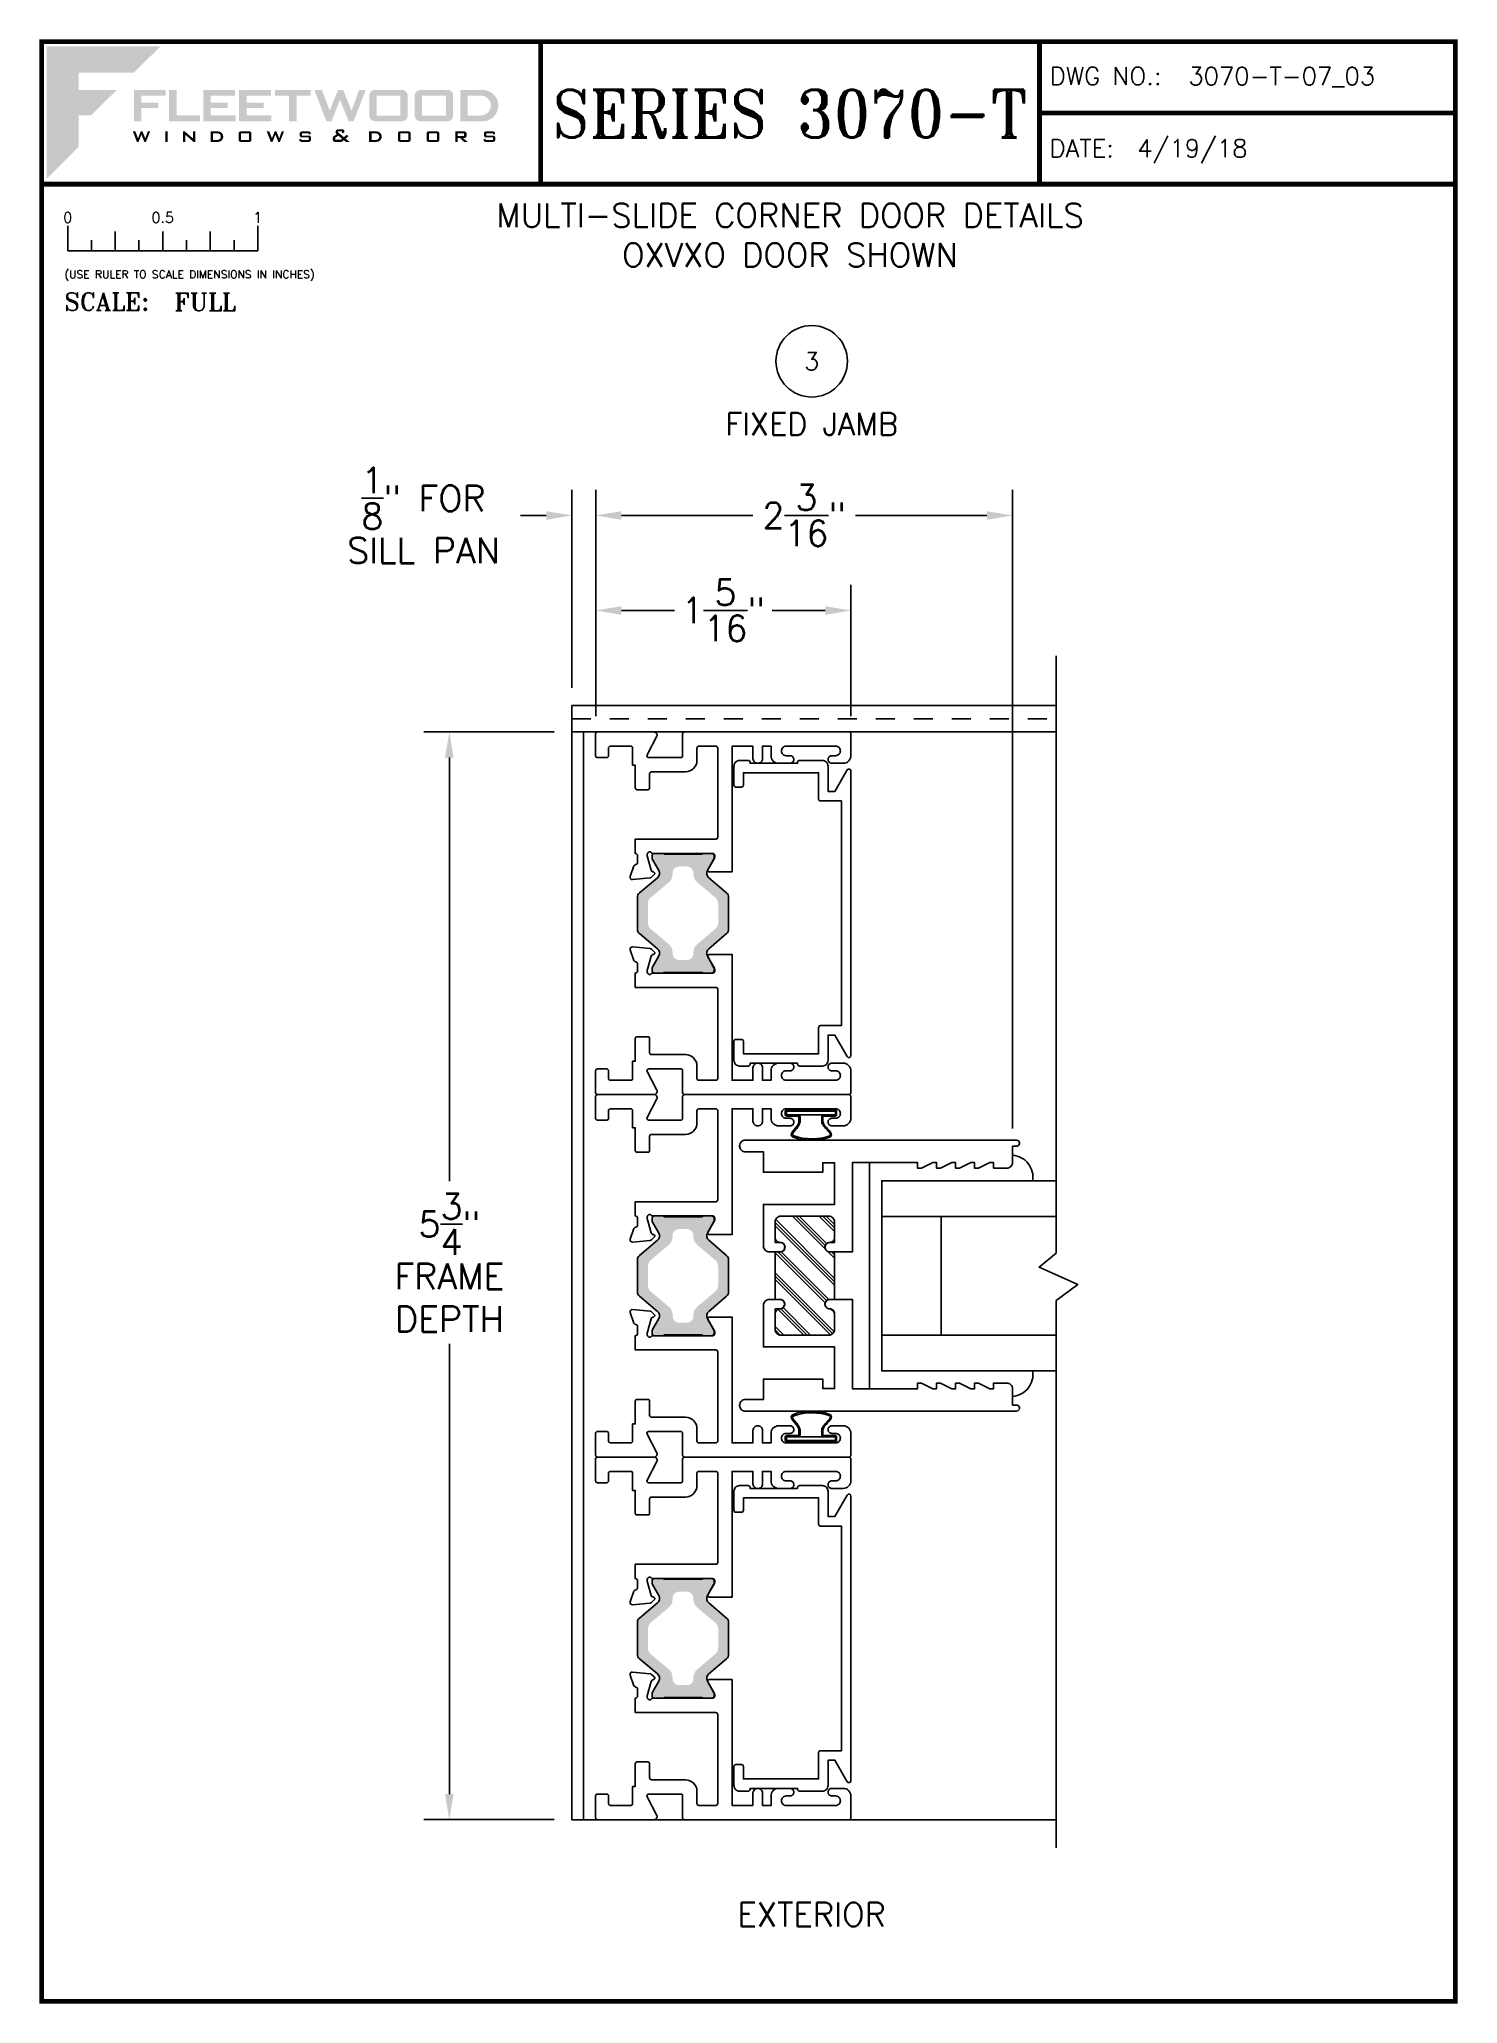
# Paper-space layout 'DETAIL 3' of a CAD drawing. Extents: x 0.3 to 7.8, y 0.1 to 10.4.
# The model-space entities are those that its viewports show. They can reach past a viewport. Long polylines and large blocks are cut down to what shows.
import ezdxf
from ezdxf.enums import TextEntityAlignment as Align

# ---------------------------------------------------------------- set-up
doc = ezdxf.new("R2010")
doc.units = 0
doc.header["$LTSCALE"] = 0.25
doc.header["$MEASUREMENT"] = 0
doc.linetypes.add('HIDDEN', pattern=[0.375, 0.25, -0.125])
doc.layers.get('0').update_dxf_attribs({"linetype": 'CONTINUOUS'})
doc.layers.get('DEFPOINTS').update_dxf_attribs({"color": 1, "linetype": 'CONTINUOUS'})
for name, color, linetype in [('DIM', 7, 'CONTINUOUS'), ('FRAME', 1, 'CONTINUOUS'), ('GLASS-VINYL', 7, 'CONTINUOUS'), ('SEAL', 7, 'CONTINUOUS'), ('SILL-PAN', 7, 'CONTINUOUS'), ('TITLE-BLOCK', 7, 'CONTINUOUS'), ('VENT', 5, 'CONTINUOUS')]:
    doc.layers.add(name, color=color, linetype=linetype)
doc.layers.add('VP', color=40, linetype='CONTINUOUS', plot=False)
doc.layers.get('VP').off()
doc.styles.add('ROMANS', font='romans')
doc.styles.add('ROMANT', font='romant')
doc.styles.add('SIMPLEX-094', font='simplex.shx', dxfattribs={"height": 0.094})
doc.styles.get("Standard").update_dxf_attribs({"font": 'simplex.shx'})
doc.dimstyles.new('FULL SCALE', dxfattribs={"dimscale": 0.75, "dimtxt": 0.18, "dimasz": 0.18, "dimexe": 0.18, "dimexo": 0.125, "dimgap": 0.09, "dimtad": 0, "dimtih": 1, "dimtoh": 1, "dimdec": 4, "dimzin": 0, "dimdsep": 46, "dimlunit": 4, "dimtxsty": 'Standard', "dimcen": 0.09, "dimadec": 0, "dimazin": 0, "dimtfac": 1, "dimtdec": 4, "dimtofl": 0, "dimtmove": 0, "dimatfit": 3, "dimfxl": 0, "dimtolj": 1, "dimtzin": 0, "dimarcsym": 0})

# ---------------------------------------------------------------- blocks, each defined once
blk = doc.blocks.new('Fleetwood_Logo_6-10-15')
h = blk.add_hatch(color=154)
h.dxf.hatch_style = 1
h.paths.add_polyline_path([(0.2526, -0.0017), (0.0019, -0.0017), (0.0019, -0.2942), (0.0725, -0.2236), (0.0725, -0.1535), (0.1007, -0.1535), (0.1567, -0.0976), (0.0725, -0.0976), (0.0725, -0.0596), (0.1946, -0.0596)])
h = blk.add_hatch(color=251)
h.dxf.hatch_style = 1
h.paths.add_polyline_path([(0.2487, -0.1256), (0.2112, -0.1256), (0.2112, -0.1102), (0.2647, -0.1102), (0.2647, -0.0976), (0.1946, -0.0976), (0.1946, -0.1667), (0.2112, -0.1667), (0.2112, -0.1377), (0.2487, -0.1377)])
h = blk.add_hatch(color=251)
h.dxf.hatch_style = 1
h.paths.add_polyline_path([(0.2886, -0.0976), (0.272, -0.0976), (0.272, -0.1667), (0.3401, -0.1667), (0.3401, -0.1535), (0.2886, -0.1535)])
h = blk.add_hatch(color=251)
h.dxf.hatch_style = 1
h.paths.add_polyline_path([(0.4175, -0.0976), (0.3474, -0.0976), (0.3474, -0.1667), (0.4185, -0.1667), (0.4185, -0.1534), (0.364, -0.1534), (0.364, -0.1377), (0.4015, -0.1377), (0.4015, -0.1256), (0.364, -0.1256), (0.364, -0.1102), (0.4175, -0.1102)])
h = blk.add_hatch(color=251)
h.dxf.hatch_style = 1
h.paths.add_polyline_path([(0.4965, -0.0976), (0.4264, -0.0976), (0.4264, -0.1667), (0.4975, -0.1667), (0.4975, -0.1534), (0.443, -0.1534), (0.443, -0.1377), (0.4804, -0.1377), (0.4804, -0.1256), (0.443, -0.1256), (0.443, -0.1102), (0.4965, -0.1102)])
h = blk.add_hatch(color=251)
h.dxf.hatch_style = 1
h.paths.add_polyline_path([(0.5842, -0.0976), (0.5054, -0.0976), (0.5054, -0.1102), (0.5365, -0.1102), (0.5365, -0.1667), (0.5531, -0.1667), (0.5531, -0.1102), (0.5842, -0.1102)])
h = blk.add_hatch(color=251)
h.dxf.hatch_style = 1
h.paths.add_polyline_path([(0.6089, -0.0976), (0.5921, -0.0976), (0.6188, -0.1667), (0.63, -0.1667), (0.6489, -0.1192), (0.6679, -0.1667), (0.6789, -0.1667), (0.7056, -0.0976), (0.6908, -0.0976), (0.6742, -0.1433), (0.6558, -0.0976), (0.6446, -0.0976), (0.6261, -0.1433)])
h = blk.add_hatch(color=251)
h.dxf.hatch_style = 1
h.paths.add_polyline_path([(0.7853, -0.0976), (0.726, -0.0976, 0.414214), (0.7133, -0.1102), (0.7133, -0.154, 0.414214), (0.726, -0.1667), (0.7853, -0.1667, 0.414214), (0.798, -0.154), (0.798, -0.1102, 0.414214)])
h.paths.add_polyline_path([(0.7819, -0.1102), (0.7819, -0.154), (0.7294, -0.154), (0.7294, -0.1102)], flags=16)
h = blk.add_hatch(color=251)
h.dxf.hatch_style = 1
h.paths.add_polyline_path([(0.8856, -0.0976), (0.8262, -0.0976, 0.414214), (0.8136, -0.1102), (0.8136, -0.154, 0.414214), (0.8262, -0.1667), (0.8856, -0.1667, 0.414214), (0.8982, -0.154), (0.8982, -0.1102, 0.414214)])
h.paths.add_polyline_path([(0.8822, -0.1102), (0.8822, -0.154), (0.8296, -0.154), (0.8296, -0.1102)], flags=16)
h = blk.add_hatch(color=251)
h.dxf.hatch_style = 1
h.paths.add_polyline_path([(0.9632, -0.0976), (0.914, -0.0976), (0.914, -0.1667), (0.9632, -0.1667, 1)])
h.paths.add_polyline_path([(0.9301, -0.1102), (0.9593, -0.1102, -1), (0.9593, -0.154), (0.9301, -0.154)], flags=16)
h = blk.add_hatch(color=7)
h.dxf.hatch_style = 1
h.paths.add_polyline_path([(0.2301, -0.1891), (0.2251, -0.1891), (0.2196, -0.2043), (0.2134, -0.1891), (0.2097, -0.1891), (0.2035, -0.2043), (0.1978, -0.1891), (0.1922, -0.1891), (0.2011, -0.2121), (0.2048, -0.2121), (0.2112, -0.1963), (0.2175, -0.2121), (0.2212, -0.2121)])
h = blk.add_hatch(color=7)
h.dxf.hatch_style = 1
h.paths.add_polyline_path([(0.2691, -0.1891), (0.2637, -0.1891), (0.2637, -0.2118), (0.2637, -0.2121), (0.2691, -0.2121)])
h = blk.add_hatch(color=7)
h.dxf.hatch_style = 1
h.paths.add_polyline_path([(0.3077, -0.1964), (0.3259, -0.2121), (0.3298, -0.2121), (0.3298, -0.1891), (0.325, -0.1891), (0.325, -0.2047), (0.3067, -0.1891), (0.3029, -0.1891), (0.3029, -0.2121), (0.3077, -0.2121)])
h = blk.add_hatch(color=7)
h.dxf.hatch_style = 1
h.paths.add_polyline_path([(0.3801, -0.1891), (0.3637, -0.1891), (0.3637, -0.2121), (0.3801, -0.2121, 1)])
h.paths.add_polyline_path([(0.3691, -0.2079), (0.3691, -0.1933), (0.3788, -0.1933, -1), (0.3788, -0.2079)], flags=16)
h = blk.add_hatch(color=7)
h.dxf.hatch_style = 1
h.paths.add_polyline_path([(0.4537, -0.2079), (0.4537, -0.1933, 0.414214), (0.4495, -0.1891), (0.4297, -0.1891, 0.414214), (0.4255, -0.1933), (0.4255, -0.2079, 0.414214), (0.4297, -0.2121), (0.4495, -0.2121, 0.414214)])
h.paths.add_polyline_path([(0.4308, -0.2079), (0.4308, -0.1933), (0.4484, -0.1933), (0.4484, -0.2079)], flags=16)
h = blk.add_hatch(color=7)
h.dxf.hatch_style = 1
h.paths.add_polyline_path([(0.5253, -0.1891), (0.5203, -0.1891), (0.5148, -0.2043), (0.5087, -0.1891), (0.5049, -0.1891), (0.4988, -0.2043), (0.493, -0.1891), (0.4874, -0.1891), (0.4963, -0.2121), (0.5001, -0.2121), (0.5064, -0.1963), (0.5127, -0.2121), (0.5164, -0.2121)])
h = blk.add_hatch(color=7)
h.dxf.hatch_style = 1
h.paths.add_polyline_path([(0.5801, -0.1891), (0.5643, -0.1891, 0.414214), (0.56, -0.1933), (0.56, -0.1981, 0.414214), (0.5643, -0.2024), (0.58, -0.2024), (0.58, -0.2078), (0.5637, -0.2078), (0.5637, -0.2052), (0.5591, -0.2062), (0.5591, -0.2078, 0.414214), (0.5634, -0.2121), (0.5805, -0.2121, 0.414214), (0.5848, -0.2078), (0.5848, -0.2024, 0.414214), (0.5805, -0.1982), (0.5648, -0.1982), (0.5648, -0.193), (0.5798, -0.193), (0.5798, -0.1958), (0.5843, -0.1948), (0.5843, -0.1933, 0.414214)])
h = blk.add_hatch(color=7)
h.dxf.hatch_style = 1
h.paths.add_polyline_path([(0.645, -0.1913, -0.222262), (0.6447, -0.1906), (0.6447, -0.1892), (0.6535, -0.1892), (0.6535, -0.193), (0.6587, -0.1918), (0.6587, -0.189, 0.414214), (0.6544, -0.1847), (0.6437, -0.1847, 0.414214), (0.6394, -0.189), (0.6394, -0.1922, 0.222262), (0.6407, -0.1948), (0.6415, -0.1955), (0.6345, -0.1998, 0.260684), (0.6329, -0.2027), (0.6329, -0.2078, 0.414214), (0.6372, -0.2121), (0.6514, -0.2121, 0.17577), (0.6536, -0.2113), (0.657, -0.2085), (0.6614, -0.2121), (0.6699, -0.2121), (0.6613, -0.2049), (0.6676, -0.1997), (0.6637, -0.1964), (0.6574, -0.2017)])
h.paths.add_polyline_path([(0.6532, -0.2052), (0.6509, -0.2072, -0.17577), (0.6502, -0.2074), (0.6382, -0.2074), (0.6382, -0.2033, -0.260684), (0.6387, -0.2025), (0.6451, -0.1985)], flags=16)
h = blk.add_hatch(color=7)
h.dxf.hatch_style = 1
h.paths.add_polyline_path([(0.7294, -0.1891), (0.713, -0.1891), (0.713, -0.2121), (0.7294, -0.2121, 1)])
h.paths.add_polyline_path([(0.7184, -0.2079), (0.7184, -0.1933), (0.7281, -0.1933, -1), (0.7281, -0.2079)], flags=16)
h = blk.add_hatch(color=7)
h.dxf.hatch_style = 1
h.paths.add_polyline_path([(0.8045, -0.2079), (0.8045, -0.1933, 0.414214), (0.8003, -0.1891), (0.7805, -0.1891, 0.414214), (0.7763, -0.1933), (0.7763, -0.2079, 0.414214), (0.7805, -0.2121), (0.8003, -0.2121, 0.414214)])
h.paths.add_polyline_path([(0.7816, -0.2079), (0.7816, -0.1933), (0.7992, -0.1933), (0.7992, -0.2079)], flags=16)
h = blk.add_hatch(color=7)
h.dxf.hatch_style = 1
h.paths.add_polyline_path([(0.8678, -0.2079), (0.8678, -0.1933, 0.414214), (0.8636, -0.1891), (0.8438, -0.1891, 0.414214), (0.8396, -0.1933), (0.8396, -0.2079, 0.414214), (0.8438, -0.2121), (0.8636, -0.2121, 0.414214)])
h.paths.add_polyline_path([(0.8449, -0.2079), (0.8449, -0.1933), (0.8624, -0.1933), (0.8624, -0.2079)], flags=16)
h = blk.add_hatch(color=7)
h.dxf.hatch_style = 1
h.paths.add_polyline_path([(0.9277, -0.1993), (0.9277, -0.1933, 0.414214), (0.9235, -0.1891), (0.9028, -0.1891), (0.9028, -0.2121), (0.9082, -0.2121), (0.9082, -0.2035), (0.9131, -0.2035), (0.9224, -0.2121), (0.9303, -0.2121), (0.9197, -0.2035), (0.9235, -0.2035, 0.414214)])
h.paths.add_polyline_path([(0.9082, -0.1993), (0.9082, -0.1933), (0.9214, -0.1933, -0.414214), (0.9224, -0.1943), (0.9224, -0.1983, -0.414214), (0.9214, -0.1993)], flags=16)
h = blk.add_hatch(color=7)
h.dxf.hatch_style = 1
h.paths.add_polyline_path([(0.9867, -0.1982), (0.971, -0.1982), (0.971, -0.193), (0.9859, -0.193), (0.9859, -0.1958), (0.9905, -0.1948), (0.9905, -0.1933, 0.414214), (0.9863, -0.1891), (0.9705, -0.1891, 0.414214), (0.9662, -0.1933), (0.9662, -0.1981, 0.414214), (0.9705, -0.2024), (0.9862, -0.2024), (0.9862, -0.2078), (0.9699, -0.2078), (0.9699, -0.2052), (0.9653, -0.2062), (0.9653, -0.2078, 0.414214), (0.9696, -0.2121), (0.9867, -0.2121, 0.414214), (0.991, -0.2078), (0.991, -0.2024, 0.414214)])
blk = doc.blocks.new('A-SIZE_P')
at = {"const_width": 0.025}
blk.add_lwpolyline([(0.313, 0.125), (7.751, 0.125), (7.751, 10.437), (0.313, 10.437)], close=True, dxfattribs=at)
for points in [[(2.938, 10.437), (2.938, 9.687)], [(5.563, 10.437), (5.563, 9.687)], [(5.563, 10.062), (7.751, 10.062)], [(0.313, 9.687), (7.751, 9.687)]]:
    blk.add_lwpolyline(points, dxfattribs=at)
at = {"xscale": 2.387023416083395, "yscale": 2.387023416083395, "zscale": 2.387023416083395}
blk.add_blockref('Fleetwood_Logo_6-10-15', (0.334, 10.416), dxfattribs=at)
for s, style, p in [('DWG NO.:', 'SIMPLEX-094', (5.617, 10.209)), ('DATE:', 'SIMPLEX-094', (5.616, 9.829)), ('SCALE:', 'ROMANT', (0.433, 9.022))]:
    blk.add_text(s, height=0.094, dxfattribs=dict(style=style)).set_placement(p)
for tag, p, style in [('DWG_NO', (6.346, 10.209), 'SIMPLEX-094'), ('DATE', (6.077, 9.829), 'SIMPLEX-094'), ('SCALE', (1.011, 9.02), 'ROMANT')]:
    blk.add_attdef(tag, p, '', height=0.094, dxfattribs=dict(style=style))
for tag, height, style, width, p, p2 in [('DWG_NO_F', 0.094, 'SIMPLEX-094', 1.745692, (6.347, 10.209), (7.683, 10.209)), ('PRODUCT', 0.25, 'ROMANT', 1.390728, (3.001, 9.934), (5.5, 9.934))]:
    blk.add_attdef(tag, text='', height=height, dxfattribs=dict(style=style, width=width)).set_placement(p, p2, align=Align.FIT)
blk = doc.blocks.new('sectball')
blk.add_circle((0, 0), 0.125)
blk.add_attdef('NO', text='', height=0.062).set_placement((0, 0), align=Align.MIDDLE_CENTER)
for tag, p in [('LINE1', (0, -0.2588)), ('LINE2', (0, -0.3864)), ('LINE3', (0, -0.5214))]:
    blk.add_attdef(tag, text='', height=0.078).set_placement(p, align=Align.CENTER)
blk = doc.blocks.new('Full')
for p, q in [((0.137, -0.219), (0.137, -0.35)), ((0.262, -0.294), (0.262, -0.35)), ((0.387, -0.249), (0.387, -0.35)), ((0.512, -0.294), (0.512, -0.35)), ((0.637, -0.249), (0.637, -0.35)), ((0.762, -0.294), (0.762, -0.35)), ((0.887, -0.249), (0.887, -0.35)), ((1.012, -0.294), (1.012, -0.35)), ((1.137, -0.219), (1.137, -0.35)), ((0.137, -0.35), (1.137, -0.35))]:
    blk.add_line(p, q)
for s, p in [('0', (0.137, -0.219)), ('0.5', (0.637, -0.219)), ('1', (1.137, -0.219))]:
    blk.add_text(s, height=0.055).set_placement(p, align=Align.BOTTOM_CENTER)
at = {"style": 'ROMANS'}
blk.add_text('(USE RULER TO SCALE DIMENSIONS IN INCHES)', height=0.04115, dxfattribs=at).set_placement((0.12, -0.495))
blk = doc.blocks.new('*D47')
at = {"layer": 'DEFPOINTS', "color": 0}
for p in [(4.571, 7.444), (3.228, 6.795), (4.571, 6.795)]:
    blk.add_point(p, dxfattribs=at)
at = {"layer": 'DIM', "color": 0, "lineweight": -2}
for p, q in [((3.228, 6.888), (3.228, 7.579)), ((4.571, 6.888), (4.571, 7.579)), ((3.363, 7.444), (3.642, 7.444)), ((4.436, 7.444), (4.156, 7.444))]:
    blk.add_line(p, q, dxfattribs=at)
at = {"layer": 'DIM', "color": 0}
for points in [[(3.363, 7.466), (3.363, 7.421), (3.228, 7.444)], [(4.436, 7.466), (4.436, 7.421), (4.571, 7.444)]]:
    blk.add_solid(points, dxfattribs=at)
at = {"layer": 'DIM', "color": 0, "insert": (3.899, 7.444), "char_height": 0.135, "attachment_point": 5}
blk.add_mtext('\\A1;1{\\H1.000000x;\\S5/16;}"', dxfattribs=at)
blk = doc.blocks.new('*D48')
at = {"layer": 'DEFPOINTS', "color": 0}
for p in [(5.421, 7.944), (3.228, 6.795), (5.421, 4.625)]:
    blk.add_point(p, dxfattribs=at)
at = {"layer": 'DIM', "color": 0, "lineweight": -2}
for p, q in [((3.228, 6.888), (3.228, 8.079)), ((5.421, 4.718), (5.421, 8.079)), ((3.363, 7.944), (4.055, 7.944)), ((5.286, 7.944), (4.595, 7.944))]:
    blk.add_line(p, q, dxfattribs=at)
at = {"layer": 'DIM', "color": 0}
for points in [[(3.363, 7.966), (3.363, 7.921), (3.228, 7.944)], [(5.286, 7.966), (5.286, 7.921), (5.421, 7.944)]]:
    blk.add_solid(points, dxfattribs=at)
at = {"layer": 'DIM', "color": 0, "insert": (4.325, 7.944), "char_height": 0.135, "attachment_point": 5}
blk.add_mtext('\\A1;2{\\H1.000000x;\\S3/16;}"', dxfattribs=at)
blk = doc.blocks.new('*D49')
at = {"layer": 'DEFPOINTS', "color": 0}
for p in [(3.103, 6.805), (2.458, 1.081), (3.103, 1.081)]:
    blk.add_point(p, dxfattribs=at)
at = {"layer": 'DIM', "color": 0, "lineweight": -2}
for p, q in [((3.009, 6.805), (2.323, 6.805)), ((2.458, 6.67), (2.458, 4.44)), ((2.458, 1.216), (2.458, 3.585)), ((3.009, 1.081), (2.323, 1.081))]:
    blk.add_line(p, q, dxfattribs=at)
at = {"layer": 'DIM', "color": 0}
for points in [[(2.435, 6.67), (2.48, 6.67), (2.458, 6.805)], [(2.435, 1.216), (2.48, 1.216), (2.458, 1.081)]]:
    blk.add_solid(points, dxfattribs=at)
at = {"layer": 'DIM', "color": 0, "insert": (2.458, 4.012), "char_height": 0.135, "attachment_point": 5}
blk.add_mtext('\\A1;5{\\H1.000000x;\\S3/4;}"\\PFRAME\\PDEPTH', dxfattribs=at)
blk = doc.blocks.new('*D75')
at = {"layer": 'DEFPOINTS', "color": 0}
for p in [(3.103, 7.944), (3.103, 6.944), (3.228, 6.795)]:
    blk.add_point(p, dxfattribs=at)
at = {"layer": 'TITLE-BLOCK', "color": 0, "lineweight": -2}
for p, q in [((3.103, 7.037), (3.103, 8.079)), ((3.228, 6.888), (3.228, 8.079)), ((2.968, 7.944), (2.833, 7.944)), ((3.363, 7.944), (3.498, 7.944))]:
    blk.add_line(p, q, dxfattribs=at)
at = {"layer": 'TITLE-BLOCK', "color": 0}
for points in [[(2.968, 7.966), (2.968, 7.921), (3.103, 7.944)], [(3.363, 7.966), (3.363, 7.921), (3.228, 7.944)]]:
    blk.add_solid(points, dxfattribs=at)
at = {"layer": 'TITLE-BLOCK', "color": 0, "insert": (2.322, 7.944), "char_height": 0.135, "attachment_point": 5}
blk.add_mtext('\\A1;{\\H1.000000x;\\S1/8;}" FOR\\PSILL PAN', dxfattribs=at)
blk = doc.blocks.new('3710 Jamb Filler')
blk.add_lwpolyline([(-0.12, 0.774, 0.414214), (-0.15, 0.804), (-0.27, 0.804, 0.414214), (-0.28, 0.794), (-0.28, 0.789), (-0.53, 0.789), (-0.53, 0.794, 0.414214), (-0.54, 0.804), (-0.585, 0.804, 0.414214), (-0.615, 0.774), (-0.615, 0.674, 0.414214), (-0.605, 0.664), (-0.575, 0.664, 0.414214), (-0.565, 0.674), (-0.565, 0.739), (-0.17, 0.739), (-0.17, 0.601, 0.414214), (-0.16, 0.591), (-0.05, 0.591), (-0.05, -0.591), (-0.16, -0.591, 0.414214), (-0.17, -0.601), (-0.17, -0.739), (-0.565, -0.739), (-0.565, -0.674, 0.414214), (-0.575, -0.664), (-0.605, -0.664, 0.414214), (-0.615, -0.674), (-0.615, -0.774, 0.414214), (-0.585, -0.804), (-0.54, -0.804, 0.414214), (-0.53, -0.794), (-0.53, -0.789), (-0.28, -0.789), (-0.28, -0.794, 0.414214), (-0.27, -0.804), (-0.15, -0.804, 0.414214), (-0.12, -0.774), (-0.12, -0.641), (-0.084, -0.641), (-0.019, -0.754, 0.767327), (0, -0.749), (0, 0.749, 0.767327), (-0.019, 0.754), (-0.084, 0.641), (-0.12, 0.641)], format="xyb", close=True)
blk = doc.blocks.new('3073 FIXED STILE')
at = {"linetype": 'Continuous'}
h = blk.add_hatch(dxfattribs=at)
h.set_pattern_fill('PLAST', scale=0.4, angle=-45, style=0)
h.set_pattern_definition([(315, (-24.43819, 6.21396), (0.07071068, 0.07071068), []), (315, (-24.42935, 6.2228), (0.07071068, 0.07071068), []), (315, (-24.42051, 6.23164), (0.07071068, 0.07071068), [])])
edge = h.paths.add_edge_path()
edge.add_line((0, 0.125), (0, -0.125))
edge.add_line((0, -0.125), (-0.027, -0.125))
edge.add_arc((-0.027, -0.15), 0.025, 90, 274.5812)
edge.add_line((-0.025, -0.175), (0, -0.175))
edge.add_line((0, -0.175), (0, -0.282))
edge.add_arc((-0.031, -0.282), 0.031, 270, 360, ccw=False)
edge.add_line((-0.031, -0.313), (-0.281, -0.313))
edge.add_arc((-0.281, -0.282), 0.031, 180, 270, ccw=False)
edge.add_line((-0.312, -0.282), (-0.312, -0.175))
edge.add_line((-0.312, -0.175), (-0.287, -0.175))
edge.add_arc((-0.287, -0.15), 0.025, 270, 445.4188)
edge.add_line((-0.285, -0.125), (-0.312, -0.125))
edge.add_line((-0.312, -0.125), (-0.312, 0.125))
edge.add_line((-0.312, 0.125), (-0.287, 0.125))
edge.add_arc((-0.287, 0.15), 0.025, 270, 445.4188)
edge.add_arc((-0.283, 0.205), 0.0297, 188.9864, 265.4188, ccw=False)
edge.add_line((-0.312, 0.2), (-0.312, 0.282))
edge.add_arc((-0.281, 0.282), 0.031, 90, 180, ccw=False)
edge.add_line((-0.281, 0.313), (-0.031, 0.313))
edge.add_arc((-0.031, 0.282), 0.031, 0, 90, ccw=False)
edge.add_line((0, 0.282), (0, 0.175))
edge.add_line((0, 0.175), (-0.025, 0.175))
edge.add_arc((-0.025, 0.15), 0.025, 90, 269.9954)
edge.add_line((-0.025, 0.125), (0, 0.125))
at = {"color": 7}
blk.add_line((-0.312, 0.125), (-0.312, 0), dxfattribs=at)
for points in [[(-0.312, 0.2, 0.414214), (-0.287, 0.175, -0.414214), (-0.262, 0.15), (-0.262, 0.149, -0.414214), (-0.286, 0.125), (-0.406, 0.125), (-0.406, 0.595), (-0.749, 0.595), (-0.749, 0.565), (-0.769, 0.565), (-0.829, 0.595), (-0.849, 0.595), (-0.849, 0.565), (-0.869, 0.565), (-0.929, 0.595), (-0.949, 0.595), (-0.949, 0.565), (-0.969, 0.565), (-1.029, 0.595), (-1.049, 0.595), (-1.049, 0.565), (-1.069, 0.565), (-1.129, 0.595), (-1.149, 0.595), (-1.149, 0.565), (-1.218, 0.565, -0.414214), (-1.249, 0.596), (-1.249, 0.681), (-1.27, 0.681, -0.414214), (-1.285, 0.696), (-1.285, 0.698, -0.414214), (-1.27, 0.713), (0.151, 0.713), (0.157, 0.713, -0.414214), (0.187, 0.683), (0.187, 0.682, -0.414214), (0.156, 0.651), (0.062, 0.651), (0.062, 0.544), (-0.25, 0.544), (-0.25, 0.594), (-0.312, 0.594), (-0.312, 0.375), (0.062, 0.375), (0.062, 0.156, -0.414214), (0.031, 0.125), (-0.026, 0.125, -0.414214), (-0.05, 0.149), (-0.05, 0.151, -0.414214), (-0.026, 0.175), (-0.025, 0.175, 0.414214), (0, 0.2), (0, 0.282, 0.414214), (-0.031, 0.313), (-0.281, 0.313, 0.414214), (-0.312, 0.282)], [(-1.285, -0.696, -0.414214), (-1.27, -0.681), (-1.249, -0.681), (-1.249, -0.596, -0.414214), (-1.218, -0.565), (-1.149, -0.565), (-1.149, -0.595), (-1.129, -0.595), (-1.069, -0.565), (-1.049, -0.565), (-1.049, -0.595), (-1.029, -0.595), (-0.969, -0.565), (-0.949, -0.565), (-0.949, -0.595), (-0.929, -0.595), (-0.869, -0.565), (-0.849, -0.565), (-0.849, -0.595), (-0.829, -0.595), (-0.769, -0.565), (-0.749, -0.565), (-0.749, -0.595), (-0.406, -0.595), (-0.406, -0.125), (-0.286, -0.125, -0.414214), (-0.262, -0.149), (-0.262, -0.15, -0.414214), (-0.287, -0.175, 0.414214), (-0.312, -0.2), (-0.312, -0.282, 0.414214), (-0.281, -0.313), (-0.031, -0.313, 0.414214), (0, -0.282), (0, -0.2, 0.414214), (-0.025, -0.175), (-0.026, -0.175, -0.414214), (-0.05, -0.151), (-0.05, -0.149, -0.414214), (-0.026, -0.125), (0.031, -0.125, -0.414214), (0.062, -0.156), (0.062, -0.375), (-0.312, -0.375), (-0.312, -0.594), (-0.25, -0.594), (-0.25, -0.544), (0.062, -0.544), (0.062, -0.651), (0.156, -0.651, -0.414214), (0.187, -0.682), (0.187, -0.683, -0.414214), (0.157, -0.713), (0.151, -0.713), (-1.27, -0.713, -0.414214), (-1.285, -0.698)]]:
    blk.add_lwpolyline(points, format="xyb", close=True)
blk.add_lwpolyline([(0, 0.125), (0, -0.125), (-0.027, -0.125, 1.0408), (-0.025, -0.175), (0, -0.175), (0, -0.282, -0.414214), (-0.031, -0.313), (-0.281, -0.313, -0.414214), (-0.312, -0.282), (-0.312, -0.175), (-0.287, -0.175, 0.9608), (-0.285, -0.125), (-0.312, -0.125), (-0.312, 0.125), (-0.287, 0.125, 0.9608), (-0.285, 0.175, -0.346439), (-0.312, 0.2), (-0.312, 0.282, -0.414214), (-0.281, 0.313), (-0.031, 0.313, -0.414214), (0, 0.282), (0, 0.175), (-0.025, 0.175, 0.99996), (-0.025, 0.125)], format="xyb", close=True, dxfattribs=at)
blk = doc.blocks.new('3711-JAMB')
h = blk.add_hatch(color=7)
h.dxf.hatch_style = 1
edge = h.paths.add_edge_path(flags=16)
edge.add_arc((-0.976, -0.753), 0.0472, -50.0002, 0, ccw=False)
edge.add_line((-0.945, -0.789), (-1.041, -0.87))
edge.add_arc((-1.011, -0.906), 0.0472, 129.9998, 180)
edge.add_line((-1.058, -0.906), (-1.058, -1.002))
edge.add_arc((-1.011, -1.002), 0.0472, 180, 230.0002)
edge.add_line((-1.041, -1.038), (-0.945, -1.119))
edge.add_arc((-0.976, -1.155), 0.0472, 0, 50.0002, ccw=False)
edge.add_line((-0.928, -1.155), (-0.928, -1.165))
edge.add_arc((-0.893, -1.165), 0.0355, 180.7985, 270)
edge.add_line((-0.893, -1.2), (-0.853, -1.2))
edge.add_arc((-0.853, -1.165), 0.0355, 270, 359.2015)
edge.add_line((-0.818, -1.165), (-0.818, -1.155))
edge.add_arc((-0.77, -1.155), 0.0472, 129.9998, 180, ccw=False)
edge.add_line((-0.801, -1.119), (-0.705, -1.038))
edge.add_arc((-0.735, -1.002), 0.0472, 309.9998, 360)
edge.add_line((-0.688, -1.002), (-0.688, -0.906))
edge.add_arc((-0.735, -0.906), 0.0472, 360, 410.0002)
edge.add_line((-0.705, -0.87), (-0.801, -0.789))
edge.add_arc((-0.77, -0.753), 0.0472, 180, 230.0002, ccw=False)
edge.add_line((-0.818, -0.753), (-0.818, -0.743))
edge.add_arc((-0.853, -0.743), 0.0355, 0.7985, 90)
edge.add_line((-0.853, -0.708), (-0.893, -0.708))
edge.add_arc((-0.893, -0.743), 0.0355, 90, 179.2015)
edge.add_line((-0.928, -0.743), (-0.928, -0.753))
edge = h.paths.add_edge_path()
edge.add_arc((-0.719, -0.744), 0.0302, 149.9999, 229.9998)
edge.add_line((-0.738, -0.767), (-0.644, -0.847))
edge.add_arc((-0.663, -0.87), 0.0302, 0, 49.9998, ccw=False)
edge.add_line((-0.633, -0.87), (-0.633, -1.038))
edge.add_arc((-0.663, -1.038), 0.0302, 310.0002, 360, ccw=False)
edge.add_line((-0.644, -1.061), (-0.738, -1.141))
edge.add_arc((-0.719, -1.164), 0.0302, 130.0002, 210.0001)
edge.add_line((-0.745, -1.179), (-0.712, -1.237))
edge.add_arc((-0.722, -1.243), 0.0119, 0, 30.0001, ccw=False)
edge.add_line((-0.71, -1.243), (-0.71, -1.257))
edge.add_arc((-0.722, -1.257), 0.0119, -89.931, 0.069, ccw=False)
edge.add_line((-0.722, -1.269), (-0.765, -1.269))
edge.add_arc((-0.765, -1.259), 0.00991, 216.8699, 270, ccw=False)
edge.add_line((-0.773, -1.265), (-0.973, -1.265))
edge.add_arc((-0.981, -1.259), 0.00991, 270, 323.1301, ccw=False)
edge.add_line((-0.981, -1.269), (-1.024, -1.269))
edge.add_arc((-1.024, -1.257), 0.0119, 180, 270, ccw=False)
edge.add_line((-1.036, -1.257), (-1.036, -1.243))
edge.add_arc((-1.024, -1.243), 0.0119, 149.9999, 180, ccw=False)
edge.add_line((-1.034, -1.237), (-1.001, -1.179))
edge.add_arc((-1.027, -1.164), 0.0302, 329.9999, 409.9998)
edge.add_line((-1.008, -1.141), (-1.102, -1.061))
edge.add_arc((-1.083, -1.038), 0.0302, 180, 229.9998, ccw=False)
edge.add_line((-1.113, -1.038), (-1.113, -0.87))
edge.add_arc((-1.083, -0.87), 0.0302, 130.0002, 180, ccw=False)
edge.add_line((-1.102, -0.847), (-1.008, -0.767))
edge.add_arc((-1.027, -0.744), 0.0302, 310.0002, 390.0001)
edge.add_line((-1.001, -0.729), (-1.034, -0.671))
edge.add_arc((-1.024, -0.665), 0.0119, 180, 210.0001, ccw=False)
edge.add_line((-1.036, -0.665), (-1.036, -0.651))
edge.add_arc((-1.024, -0.651), 0.0119, 90, 180, ccw=False)
edge.add_line((-1.024, -0.639), (-0.981, -0.639))
edge.add_arc((-0.981, -0.649), 0.00991, 36.8699, 90, ccw=False)
edge.add_line((-0.973, -0.643), (-0.773, -0.643))
edge.add_arc((-0.765, -0.649), 0.00991, 90, 143.1301, ccw=False)
edge.add_line((-0.765, -0.639), (-0.722, -0.639))
edge.add_arc((-0.722, -0.651), 0.0119, -0.069, 89.931, ccw=False)
edge.add_line((-0.71, -0.651), (-0.71, -0.665))
edge.add_arc((-0.722, -0.665), 0.0119, -30.0001, 0, ccw=False)
edge.add_line((-0.712, -0.671), (-0.745, -0.729))
for points in [[(-1.037, -0.21), (-1.039, -0.21, 0.414214), (-1.049, -0.22), (-1.049, -0.294, -0.414214), (-1.059, -0.304), (-1.114, -0.304, -0.414214), (-1.124, -0.294), (-1.124, -0.175), (-1.138, -0.175), (-1.138, -0.085, 0.414214), (-1.148, -0.075), (-1.255, -0.075, 0.414214), (-1.265, -0.085), (-1.265, -0.125, -0.414214), (-1.275, -0.135), (-1.323, -0.135, -0.414214), (-1.333, -0.125), (-1.333, -0.01, -0.414214), (-1.323, 0), (-1.026, 0, -0.546624), (-1.011, -0.023), (-1.062, -0.121, 0.546624), (-1.053, -0.135), (-0.885, -0.135, 0.414214), (-0.875, -0.125), (-0.875, -0.01, -0.414214), (-0.865, 0), (0, 0, -0.414214), (0.01, -0.01), (0.01, -0.125, -0.414214), (-0.03, -0.165), (-0.09, -0.165, -0.414214), (-0.11, -0.145, -0.414214), (-0.09, -0.125), (-0.07, -0.125, 0.414214), (-0.045, -0.1), (-0.045, -0.1, 0.414214), (-0.07, -0.075), (-0.331, -0.075, 0.414214), (-0.355, -0.1), (-0.355, -0.1, 0.414214), (-0.331, -0.125), (-0.31, -0.125, -0.414214), (-0.29, -0.145), (-0.29, -0.145, -0.414214), (-0.309, -0.165), (-0.37, -0.165, -0.414214), (-0.41, -0.125), (-0.41, -0.075), (-0.455, -0.075), (-0.455, -0.14, -0.414214), (-0.48, -0.165), (-0.48, -0.165, -0.414214), (-0.505, -0.141), (-0.505, -0.075), (-0.615, -0.075), (-0.615, -0.737), (-0.736, -0.737, -0.585524), (-0.742, -0.725), (-0.708, -0.665, 0.137872), (-0.706, -0.659), (-0.706, -0.651, 0.414214), (-0.718, -0.639), (-1.032, -0.639, -0.213422), (-1.04, -0.635, 0.6885), (-1.061, -0.643), (-1.061, -0.649, 0.065543), (-1.061, -0.652), (-1.04, -0.728, 0.267949), (-1.032, -0.736), (-1.028, -0.737, -0.57735), (-1.024, -0.751), (-1.038, -0.765, -0.176327), (-1.046, -0.768), (-1.139, -0.777, -0.548619), (-1.151, -0.761), (-1.131, -0.705, -0.263725), (-1.122, -0.698, 0.359508), (-1.112, -0.686), (-1.112, -0.651, 0.414214), (-1.124, -0.639), (-1.124, -0.564), (-0.7, -0.564, 0.414214), (-0.69, -0.554), (-0.69, -0.085, 0.414214), (-0.7, -0.075), (-0.79, -0.075, 0.414214), (-0.8, -0.085), (-0.8, -0.15, -0.414214), (-0.86, -0.21), (-1.039, -0.21)], [(-1.037, -1.698), (-1.039, -1.698, -0.414214), (-1.049, -1.688), (-1.049, -1.614, 0.414214), (-1.059, -1.604), (-1.114, -1.604, 0.414214), (-1.124, -1.614), (-1.124, -1.733), (-1.138, -1.733), (-1.138, -1.823, -0.414214), (-1.148, -1.833), (-1.255, -1.833, -0.414214), (-1.265, -1.823), (-1.265, -1.783, 0.414214), (-1.275, -1.773), (-1.323, -1.773, 0.414214), (-1.333, -1.783), (-1.333, -1.898, 0.414214), (-1.323, -1.908), (-1.026, -1.908, 0.546624), (-1.011, -1.885), (-1.062, -1.787, -0.546624), (-1.053, -1.773), (-0.885, -1.773, -0.414214), (-0.875, -1.783), (-0.875, -1.898, 0.414214), (-0.865, -1.908), (0, -1.908, 0.414214), (0.01, -1.898), (0.01, -1.783, 0.414214), (-0.03, -1.743), (-0.09, -1.743, 0.414214), (-0.11, -1.763, 0.414214), (-0.09, -1.783), (-0.07, -1.783, -0.414214), (-0.045, -1.808), (-0.045, -1.808, -0.414214), (-0.07, -1.833), (-0.331, -1.833, -0.414214), (-0.355, -1.808), (-0.355, -1.808, -0.414214), (-0.331, -1.783), (-0.31, -1.783, 0.414214), (-0.29, -1.763), (-0.29, -1.763, 0.414214), (-0.309, -1.743), (-0.37, -1.743, 0.414214), (-0.41, -1.783), (-0.41, -1.833), (-0.455, -1.833), (-0.455, -1.768, 0.414214), (-0.48, -1.743), (-0.48, -1.743, 0.414214), (-0.505, -1.767), (-0.505, -1.833), (-0.615, -1.833), (-0.615, -1.171), (-0.736, -1.171, 0.585524), (-0.742, -1.183), (-0.708, -1.243, -0.137872), (-0.706, -1.249), (-0.706, -1.257, -0.414214), (-0.718, -1.269), (-1.032, -1.269, 0.213422), (-1.04, -1.273, -0.6885), (-1.061, -1.265), (-1.061, -1.259, -0.065543), (-1.061, -1.256), (-1.04, -1.18, -0.267949), (-1.032, -1.172), (-1.028, -1.171, 0.57735), (-1.024, -1.157), (-1.038, -1.143, 0.176327), (-1.046, -1.14), (-1.139, -1.131, 0.548619), (-1.151, -1.147), (-1.131, -1.203, 0.263725), (-1.122, -1.21, -0.359508), (-1.112, -1.222), (-1.112, -1.257, -0.414214), (-1.124, -1.269), (-1.124, -1.344), (-0.7, -1.344, -0.414214), (-0.69, -1.354), (-0.69, -1.823, -0.414214), (-0.7, -1.833), (-0.79, -1.833, -0.414214), (-0.8, -1.823), (-0.8, -1.758, 0.414214), (-0.86, -1.698), (-1.039, -1.698)]]:
    blk.add_lwpolyline(points, format="xyb")
at = {"color": 7}
blk.add_lwpolyline([(-0.745, -0.729, 0.36397), (-0.738, -0.767), (-0.644, -0.847, -0.221694), (-0.633, -0.87), (-0.633, -1.038, -0.221694), (-0.644, -1.061), (-0.738, -1.141, 0.36397), (-0.745, -1.179), (-0.712, -1.237, -0.131653), (-0.71, -1.243), (-0.71, -1.257, -0.414214), (-0.722, -1.269), (-0.765, -1.269, -0.236068), (-0.773, -1.265), (-0.973, -1.265, -0.236068), (-0.981, -1.269), (-1.024, -1.269, -0.414214), (-1.036, -1.257), (-1.036, -1.243, -0.131653), (-1.034, -1.237), (-1.001, -1.179, 0.36397), (-1.008, -1.141), (-1.102, -1.061, -0.221694), (-1.113, -1.038), (-1.113, -0.87, -0.221694), (-1.102, -0.847), (-1.008, -0.767, 0.36397), (-1.001, -0.729), (-1.034, -0.671, -0.131653), (-1.036, -0.665), (-1.036, -0.651, -0.414214), (-1.024, -0.639), (-0.981, -0.639, -0.236068), (-0.973, -0.643), (-0.773, -0.643, -0.236068), (-0.765, -0.639), (-0.722, -0.639, -0.414214), (-0.71, -0.651), (-0.71, -0.665, -0.131653), (-0.712, -0.671)], format="xyb", close=True, dxfattribs=at)
blk = doc.blocks.new('*U119')
for points in [[(-0.135, 0.031), (-0.135, 0.013, 0.414214), (-0.128, 0.006), (0.035, 0.006)], [(-0.129, 0.028), (-0.129, 0.016, 0.414214), (-0.126, 0.012), (0.126, 0.012, 0.414214), (0.129, 0.016), (0.129, 0.028)], [(-0.07, 0.038, 0.414214), (-0.063, 0.045), (-0.063, 0.068)], [(-0.035, 0.006), (-0.035, 0), (0.035, 0), (0.041, 0.006), (0.128, 0.006, 0.414214), (0.135, 0.013), (0.135, 0.031)]]:
    blk.add_lwpolyline(points, format="xyb")
blk.add_lwpolyline([(0.041, 0.012), (0.035, 0.006), (0.035, 0.012)])
for points, knots in [([(-0.063, 0.068), (-0.067, 0.094), (-0.147, 0.149), (0, 0.171), (0.157, 0.149), (0.067, 0.094), (0.063, 0.068)], [0, 0, 0, 0, 0.0788466, 0.167942, 0.2570375, 0.335884, 0.335884, 0.335884, 0.335884]), ([(-0.057, 0.069), (-0.061, 0.094), (-0.088, 0.115), (-0.1, 0.138), (-0.099, 0.14), (0, 0.169), (0.095, 0.146), (0.102, 0.14), (0.104, 0.135), (0.1, 0.128), (0.083, 0.109), (0.072, 0.098), (0.061, 0.081), (0.058, 0.075), (0.057, 0.069)], [2.5712303, 2.5712303, 2.5712303, 2.5712303, 2.6347872, 2.6347872, 2.6774866, 2.6774866, 2.7903183, 2.8239397, 2.8239397, 2.8575611, 2.8575611, 2.8911826, 2.8911826, 2.9071143, 2.9071143, 2.9071143, 2.9071143])]:
    blk.add_open_spline(points, degree=3, knots=knots)
for points, weights, degree, knots in [([(-0.135, 0.031), (-0.135, 0.038), (-0.128, 0.038), (-0.099, 0.038), (-0.07, 0.038)], [1, 0.707106873747, 1, 1, 1], 2, [0, 0, 0, 1.570796, 1.570796, 2.570796, 2.570796, 2.570796]), ([(-0.129, 0.028), (-0.129, 0.03), (-0.128, 0.031), (-0.127, 0.032), (-0.126, 0.032), (-0.028, 0.032), (0.07, 0.032), (0.098, 0.032), (0.126, 0.032), (0.129, 0.032), (0.129, 0.028)], [1, 0.923879507465, 1, 0.923879507465, 1, 1, 1, 1, 1, 0.707106873747, 1], 2, [0, 0, 0, 0.785398, 0.785398, 1.570797, 1.570797, 2.570797, 2.570797, 3.570797, 3.570797, 5.141593, 5.141593, 5.141593]), ([(0.07, 0.038), (0.089, 0.038), (0.109, 0.038), (0.128, 0.038), (0.13, 0.038), (0.132, 0.037), (0.133, 0.036)], [1, 1, 1, 1, 0.949253004976, 0.949253004976, 1], 3, [2.90668, 2.90668, 2.90668, 2.90668, 3.90668, 3.90668, 3.90668, 4.692079, 4.692079, 4.692079, 4.692079])]:
    blk.add_rational_spline(points, weights, degree=degree, knots=knots)
for points, weights in [([(-0.07, 0.032), (-0.062, 0.032), (-0.057, 0.037), (-0.057, 0.045)], [1, 0.804737854124, 0.804737854124, 1]), ([(0.057, 0.045), (0.057, 0.042), (0.058, 0.038), (0.061, 0.036)], [1, 0.94925295377, 0.94925295377, 1]), ([(0.061, 0.036), (0.063, 0.033), (0.067, 0.032), (0.07, 0.032)], [1, 0.94925295377, 0.94925295377, 1]), ([(0.063, 0.045), (0.063, 0.041), (0.066, 0.038), (0.07, 0.038)], [1, 0.804737854124, 0.804737854124, 1]), ([(0.133, 0.036), (0.134, 0.035), (0.135, 0.033), (0.135, 0.031)], [1, 0.949253004976, 0.949253004976, 1])]:
    blk.add_rational_spline(points, weights, degree=3)
for points in [[(-0.057, 0.068), (-0.057, 0.069), (-0.057, 0.069), (-0.057, 0.069)], [(-0.057, 0.045), (-0.057, 0.053), (-0.057, 0.061), (-0.057, 0.068)], [(0.057, 0.069), (0.057, 0.069), (0.057, 0.069), (0.057, 0.068)], [(0.057, 0.068), (0.057, 0.061), (0.057, 0.053), (0.057, 0.045)], [(0.063, 0.068), (0.063, 0.06), (0.063, 0.053), (0.063, 0.045)]]:
    blk.add_open_spline(points, degree=3)

msp = doc.modelspace()

# ---------------------------------------------------------------- linework, layer by layer
at = {"color": 7}
for p, q in [((4.516, -3.185), (3.599, -3.185)), ((3.912, -3.185), (3.912, -3.497)), ((3.912, -3.81), (3.912, -3.497)), ((4.516, -3.81), (3.599, -3.81))]:
    msp.add_line(p, q, dxfattribs=at)
msp.add_lwpolyline([(4.516, -2.997), (3.599, -2.997), (3.599, -3.497), (3.599, -3.997), (4.516, -3.997)], dxfattribs=at)
for centre, start, end in [((4.278, -2.978), 350.759, 85.3773), ((4.278, -4.016), 274.6227, 9.241)]:
    msp.add_arc(centre, 0.116, start, end)
at = {"layer": 'GLASS-VINYL', "color": 7}
msp.add_line((3.534, -2.901), (3.534, -4.091), dxfattribs=at)
at = {"layer": 'GLASS-VINYL'}
for points in [[(4.516, -6.507), (4.516, -3.627), (4.63, -3.542), (4.426, -3.451), (4.516, -3.377), (4.516, -0.234)], [(4.753, -6.507), (4.753, -3.627), (4.867, -3.542), (4.663, -3.451), (4.753, -3.377), (4.753, -0.234)]]:
    msp.add_lwpolyline(points, dxfattribs=at)
at = {"layer": 'SILL-PAN'}
for p, q in [((1.968, -0.496), (1.968, -6.359)), ((4.516, -0.496), (1.968, -0.496)), ((1.968, -0.635), (4.516, -0.635)), ((2.03, -6.359), (2.03, -0.635)), ((1.968, -6.359), (4.516, -6.359)), ((1.968, -6.359), (2.03, -6.359))]:
    msp.add_line(p, q, dxfattribs=at)
at = {"layer": 'SILL-PAN', "linetype": 'HIDDEN'}
msp.add_line((1.968, -0.566), (4.516, -0.566), dxfattribs=at)

# ---------------------------------------------------------------- block references
at = {"layer": 'FRAME'}
for name, p in [('3711-JAMB', (3.426, -0.635)), ('3710 Jamb Filler', (3.436, -1.589)), ('3711-JAMB', (3.426, -2.543)), ('3711-JAMB', (3.426, -4.451)), ('3710 Jamb Filler', (3.436, -5.405))]:
    msp.add_blockref(name, p, dxfattribs=at)
at = {"layer": 'SEAL', "xscale": -1, "rotation": 180}
msp.add_blockref('*U119', (3.226, -2.618), dxfattribs=at)
at = {"layer": 'SEAL'}
msp.add_blockref('*U119', (3.226, -4.376), dxfattribs=at)
at = {"layer": 'VENT', "rotation": 180}
msp.add_blockref('3073 FIXED STILE', (3.038, -3.496), dxfattribs=at)

psp = doc.layouts.new('DETAIL 3')

# ---------------------------------------------------------------- block references
at = {"layer": 'DIM', "xscale": 1.504, "yscale": 1.504, "zscale": 1.504}
psp.add_blockref('sectball', (4.3646, 8.75514), dxfattribs=at).add_auto_attribs({'NO': '3', 'LINE1': 'FIXED JAMB'})
at = {"layer": 'TITLE-BLOCK'}
ref = psp.add_blockref('A-SIZE_P', (0, 0), dxfattribs=at)
ref.add_attrib('DATE', '4/19/18', (6.07741, 9.82884), dxfattribs={"layer": '0', "height": 0.094, "style": 'SIMPLEX-094'})
ref.add_attrib('SCALE', 'FULL', (1.01101, 9.02035), dxfattribs={"layer": '0', "height": 0.094, "style": 'ROMANT'})
ref.add_attrib('PRODUCT', 'SERIES 3070-T', dxfattribs={"layer": '0', "height": 0.25, "style": 'ROMANT', "width": 0.807692}).set_placement((3.0005, 9.93352), (5.5005, 9.93352), align=Align.FIT)
ref.add_attrib('DWG_NO', '3070-T-07_03', (6.34634, 10.20879), dxfattribs={"layer": '0', "height": 0.094, "style": 'SIMPLEX-094'})
psp.add_blockref('Full', (0.313, 9.687), dxfattribs=at)

# ---------------------------------------------------------------- texts
at = {"layer": 'DIM'}
psp.add_text('EXTERIOR', height=0.125, dxfattribs=at).set_placement((4.3646, 0.51957), align=Align.CENTER)
at = {"layer": 'DIM', "insert": (4.2505, 9.41914), "char_height": 0.125, "width": 3.7629314, "attachment_point": 5}
psp.add_mtext('MULTI-SLIDE CORNER DOOR DETAILS\\POXVXO DOOR SHOWN', dxfattribs=at)

# ---------------------------------------------------------------- dimensions: what is measured, and where the dimension line sits
at = {"layer": 'DIM'}
for base, p2, picture, middle in [((5.42144, 7.94369), (5.42144, 4.6247), '*D48', (4.32451, 7.94369)), ((4.57057, 7.44369), (4.57057, 6.79469), '*D47', (3.89907, 7.44369))]:
    dim = psp.add_linear_dim(base=base, p1=(3.22757, 6.79469), p2=p2, dimstyle='FULL SCALE', dxfattribs=at)
    dim.commit()
    dim.dimension.update_dxf_attribs({"geometry": picture, "text_midpoint": middle})
dim = psp.add_linear_dim(base=(2.45761, 1.08069), p1=(3.10257, 6.80469), p2=(3.10257, 1.08069), angle=90, text='<>\\PFRAME\\PDEPTH', dimstyle='FULL SCALE', dxfattribs=at)
dim.commit()
dim.dimension.update_dxf_attribs({"geometry": '*D49', "text_midpoint": (2.45761, 4.0122), "dimtype": 160})
at = {"layer": 'TITLE-BLOCK'}
dim = psp.add_linear_dim(base=(3.10257, 7.94369), p1=(3.22757, 6.79469), p2=(3.10257, 6.94369), text='<> FOR\\PSILL PAN', dimstyle='FULL SCALE', dxfattribs=at)
dim.commit()
dim.dimension.update_dxf_attribs({"geometry": '*D75', "text_midpoint": (2.3215, 7.94369)})

# ---------------------------------------------------------------- viewports
at = {"layer": 'VP'}
psp.add_viewport(center=(4.31602, 4.10671), size=(2.94192, 6.525341), view_center_point=(3.18152, -3.33301), view_height=6.525341, dxfattribs=at)

doc.saveas('drawing.dxf')
